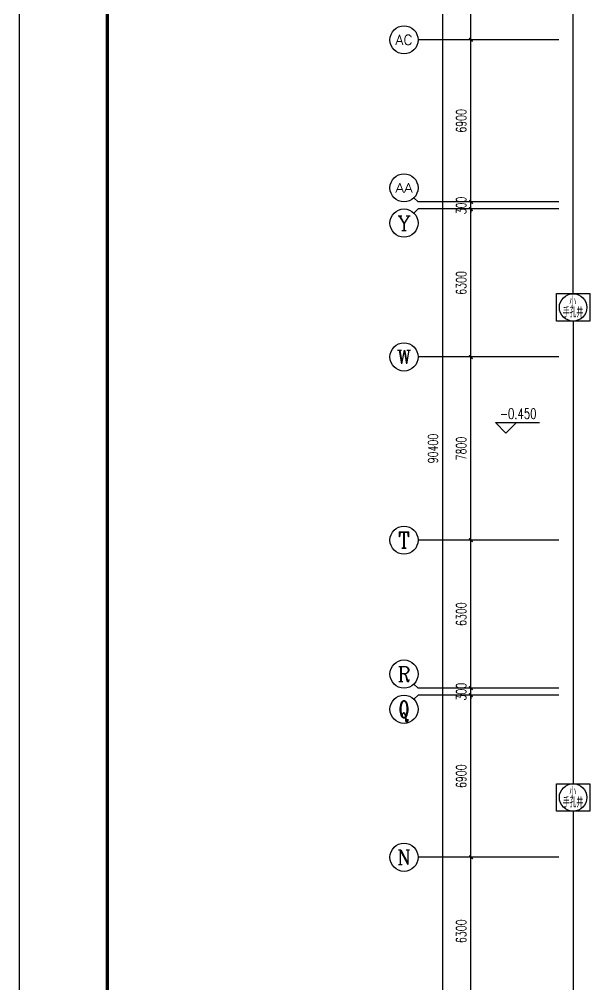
# Model space of a CAD drawing. Extents: x 0 to 302064749, y -59725395 to 1524223.
# Drawn here: x 2031892 to 2056187, y 1439149 to 1480249 of the extents above; entities that cross this region are included whole.
import ezdxf
from ezdxf.enums import TextEntityAlignment as Align

# ---------------------------------------------------------------- set-up
doc = ezdxf.new("R2010")
doc.units = 0
doc.header["$LTSCALE"] = 1000
for name, color, linetype in [('0-底图', 7, 'Continuous'), ('AXIS', 3, 'Continuous'), ('AXIS_TEXT', 7, 'Continuous'), ('BTTK', 7, 'Continuous'), ('DIM_ELEV', 3, 'Continuous'), ('PUB_TEXT', 7, 'Continuous'), ('PUB_TITLE', 4, 'Continuous'), ('WIRE-照明', 6, 'Continuous')]:
    doc.layers.add(name, color=color, linetype=linetype)
doc.styles.add('_TCH_AXIS', font='COMPLEX', dxfattribs={"bigfont": 'GBCBIG'})
doc.styles.add('_TCH_DIM', font='SIMPLEX', dxfattribs={"width": 0.8, "height": 5, "bigfont": 'HZTXT'})
doc.styles.add('A_DIM_T3', font='simplex.shx', dxfattribs={"width": 0.7, "bigfont": 'gbcbig.shx'})
doc.styles.add('COMPLEX', font='COMPLEX')
doc.styles.add('HZ(TK)', font='geniso.shx', dxfattribs={"width": 0.9, "bigfont": 'hztxt.shx'})
doc.styles.add('中西文等高字体', font='simplex.shx', dxfattribs={"width": 0.8, "bigfont": 'gbcbig.shx'})
doc.dimstyles.new('_TCH_ARCH&&150', dxfattribs={"dimtxt": 420, "dimasz": 150, "dimexe": 375, "dimexo": 450, "dimgap": 202.5, "dimtad": 1, "dimdec": 0, "dimzin": 0, "dimdsep": 46, "dimtxsty": 'A_DIM_T3', "dimblk": 'ARCHTICK', "dimcen": 0.09, "dimclrt": 7, "dimazin": 2, "dimtfac": 1, "dimtdec": 0, "dimtix": 1, "dimtmove": 2, "dimatfit": 3, "dimfxl": 150, "dimtolj": 1, "dimtzin": 0, "dimarcsym": 0})

# ---------------------------------------------------------------- blocks, each defined once
blk = doc.blocks.new('vhtemplate_2020年新竖式图框_A0')
at = {"layer": 'PUB_TITLE', "color": 7}
blk.add_lwpolyline([(0, 0), (1189, 0), (1189, 841), (0, 841)], close=True, dxfattribs=at)
at = {"layer": 'PUB_TITLE', "const_width": 1}
blk.add_lwpolyline([(25, 10), (1179, 10), (1179, 831), (25, 831)], close=True, dxfattribs=at)
at = {"layer": 'BTTK', "color": 4, "style": 'HZ(TK)', "width": 0.9}
for tag, p in [('合作单位', (1144, 743.5)), ('建设单位', (1144, 209.5)), ('工程名称', (1144, 176.5)), ('子项名称', (1154, 160)), ('图纸名称', (1144, 141))]:
    blk.add_attdef(tag, text='', height=3.5, dxfattribs=at).set_placement(p, align=Align.MIDDLE_CENTER)
for tag, p in [('注册证书号', (1156.5, 309.01)), ('注册印章号', (1156.5, 301.01)), ('设计号', (1154, 193)), ('图别', (1137.75, 34)), ('图号', (1170.25, 34)), ('版本号', (1137.75, 26)), ('日期', (1170.25, 26))]:
    blk.add_attdef(tag, text='', height=3.5, dxfattribs=at).set_placement(p, align=Align.MIDDLE)
blk = doc.blocks.new('A$C74FB5005')
at = {"layer": 'WIRE-照明'}
blk.add_lwpolyline([(0, 1167), (1417, 1167), (1417, 0), (0, 0)], close=True, dxfattribs=at)
blk.add_circle((708, 583), 583, dxfattribs=at)
at = {"layer": 'BTTK', "style": '中西文等高字体', "width": 0.7}
for s, height, p in [('小', 417, (552, 618)), ('手孔井', 416.7, (267, 158))]:
    blk.add_text(s, height=height, dxfattribs=at).set_placement(p)
blk = doc.blocks.new('gfhj')
at = {"layer": 'WIRE-照明'}
for p, q in [((2052854, -41137), (2052854, -11806)), ((2052854, -42304), (2052854, -61999)), ((2052854, -63166), (2052854, -74491))]:
    blk.add_line(p, q, dxfattribs=at)
for p in [(2052146, -42304), (2052146, -63166)]:
    blk.add_blockref('A$C74FB5005', p, dxfattribs=at)
blk = doc.blocks.new('_ArchTick')
at = {"color": 0, "linetype": 'ByBlock', "const_width": 0.4}
blk.add_lwpolyline([(-0.5, -0.5), (0.5, 0.5)], dxfattribs=at)
blk = doc.blocks.new('*D1010')
at = {"layer": 'AXIS', "color": 0, "lineweight": -2, "transparency": 16777216}
for p, q in [((1057031, -34350), (1053356, -34350)), ((1053731, -40650), (1053731, -34350)), ((1057031, -40650), (1053356, -40650))]:
    blk.add_line(p, q, dxfattribs=at)
at = {"layer": 'Defpoints', "color": 0, "transparency": 16777216}
for p in [(1053731, -34350), (1057481, -34350), (1057481, -40650)]:
    blk.add_point(p, dxfattribs=at)
at = {"layer": 'AXIS', "color": 0, "lineweight": -2, "transparency": 16777216, "xscale": 150, "yscale": 150, "zscale": 150}
for p, rotation in [((1053731, -34350), 90), ((1053731, -40650), 270)]:
    blk.add_blockref('_ArchTick', p, dxfattribs=dict(at, rotation=rotation))
at = {"layer": 'AXIS', "color": 7, "transparency": 16777216, "insert": (1053318, -37500), "char_height": 420, "attachment_point": 5, "rotation": 90, "style": 'A_DIM_T3'}
blk.add_mtext('\\A1;6300', dxfattribs=at)
blk = doc.blocks.new('*D1011')
at = {"layer": 'AXIS', "color": 0, "lineweight": -2, "transparency": 16777216}
for p, q in [((1057031, -27450), (1053356, -27450)), ((1053731, -34350), (1053731, -27450)), ((1057031, -34350), (1053356, -34350))]:
    blk.add_line(p, q, dxfattribs=at)
at = {"layer": 'Defpoints', "color": 0, "transparency": 16777216}
for p in [(1053731, -27450), (1057481, -27450), (1057481, -34350)]:
    blk.add_point(p, dxfattribs=at)
at = {"layer": 'AXIS', "color": 0, "lineweight": -2, "transparency": 16777216, "xscale": 150, "yscale": 150, "zscale": 150}
for p, rotation in [((1053731, -27450), 90), ((1053731, -34350), 270)]:
    blk.add_blockref('_ArchTick', p, dxfattribs=dict(at, rotation=rotation))
at = {"layer": 'AXIS', "color": 7, "transparency": 16777216, "insert": (1053318, -30900), "char_height": 420, "attachment_point": 5, "rotation": 90, "style": 'A_DIM_T3'}
blk.add_mtext('\\A1;6900', dxfattribs=at)
blk = doc.blocks.new('*D1012')
at = {"layer": 'AXIS', "color": 0, "lineweight": -2, "transparency": 16777216}
for p, q in [((1053731, -27150), (1053731, -27000)), ((1057031, -27150), (1053356, -27150)), ((1057031, -27450), (1053356, -27450)), ((1053731, -27450), (1053731, -27150)), ((1053731, -27450), (1053731, -27600))]:
    blk.add_line(p, q, dxfattribs=at)
at = {"layer": 'Defpoints', "color": 0, "transparency": 16777216}
for p in [(1053731, -27150), (1057481, -27150), (1057481, -27450)]:
    blk.add_point(p, dxfattribs=at)
at = {"layer": 'AXIS', "color": 0, "lineweight": -2, "transparency": 16777216, "xscale": 150, "yscale": 150, "zscale": 150}
for p, rotation in [((1053731, -27150), 270), ((1053731, -27450), 90)]:
    blk.add_blockref('_ArchTick', p, dxfattribs=dict(at, rotation=rotation))
at = {"layer": 'AXIS', "color": 7, "transparency": 16777216, "insert": (1053318, -27300), "char_height": 420, "attachment_point": 5, "rotation": 90, "style": 'A_DIM_T3'}
blk.add_mtext('\\A1;300', dxfattribs=at)
blk = doc.blocks.new('*D1013')
at = {"layer": 'AXIS', "color": 0, "lineweight": -2, "transparency": 16777216}
for p, q in [((1057031, -20850), (1053356, -20850)), ((1053731, -27150), (1053731, -20850)), ((1057031, -27150), (1053356, -27150))]:
    blk.add_line(p, q, dxfattribs=at)
at = {"layer": 'Defpoints', "color": 0, "transparency": 16777216}
for p in [(1053731, -20850), (1057481, -20850), (1057481, -27150)]:
    blk.add_point(p, dxfattribs=at)
at = {"layer": 'AXIS', "color": 0, "lineweight": -2, "transparency": 16777216, "xscale": 150, "yscale": 150, "zscale": 150}
for p, rotation in [((1053731, -20850), 90), ((1053731, -27150), 270)]:
    blk.add_blockref('_ArchTick', p, dxfattribs=dict(at, rotation=rotation))
at = {"layer": 'AXIS', "color": 7, "transparency": 16777216, "insert": (1053318, -24000), "char_height": 420, "attachment_point": 5, "rotation": 90, "style": 'A_DIM_T3'}
blk.add_mtext('\\A1;6300', dxfattribs=at)
blk = doc.blocks.new('*D1014')
at = {"layer": 'AXIS', "color": 0, "lineweight": -2, "transparency": 16777216}
for p, q in [((1057031, -13050), (1053356, -13050)), ((1053731, -20850), (1053731, -13050)), ((1057031, -20850), (1053356, -20850))]:
    blk.add_line(p, q, dxfattribs=at)
at = {"layer": 'Defpoints', "color": 0, "transparency": 16777216}
for p in [(1053731, -13050), (1057481, -13050), (1057481, -20850)]:
    blk.add_point(p, dxfattribs=at)
at = {"layer": 'AXIS', "color": 0, "lineweight": -2, "transparency": 16777216, "xscale": 150, "yscale": 150, "zscale": 150}
for p, rotation in [((1053731, -13050), 90), ((1053731, -20850), 270)]:
    blk.add_blockref('_ArchTick', p, dxfattribs=dict(at, rotation=rotation))
at = {"layer": 'AXIS', "color": 7, "transparency": 16777216, "insert": (1053318, -16950), "char_height": 420, "attachment_point": 5, "rotation": 90, "style": 'A_DIM_T3'}
blk.add_mtext('\\A1;7800', dxfattribs=at)
blk = doc.blocks.new('*D1015')
at = {"layer": 'AXIS', "color": 0, "lineweight": -2, "transparency": 16777216}
for p, q in [((1057031, -6750), (1053356, -6750)), ((1053731, -13050), (1053731, -6750)), ((1057031, -13050), (1053356, -13050))]:
    blk.add_line(p, q, dxfattribs=at)
at = {"layer": 'Defpoints', "color": 0, "transparency": 16777216}
for p in [(1053731, -6750), (1057481, -6750), (1057481, -13050)]:
    blk.add_point(p, dxfattribs=at)
at = {"layer": 'AXIS', "color": 0, "lineweight": -2, "transparency": 16777216, "xscale": 150, "yscale": 150, "zscale": 150}
for p, rotation in [((1053731, -6750), 90), ((1053731, -13050), 270)]:
    blk.add_blockref('_ArchTick', p, dxfattribs=dict(at, rotation=rotation))
at = {"layer": 'AXIS', "color": 7, "transparency": 16777216, "insert": (1053318, -9900), "char_height": 420, "attachment_point": 5, "rotation": 90, "style": 'A_DIM_T3'}
blk.add_mtext('\\A1;6300', dxfattribs=at)
blk = doc.blocks.new('*D1016')
at = {"layer": 'AXIS', "color": 0, "lineweight": -2, "transparency": 16777216}
for p, q in [((1057031, -6450), (1053356, -6450)), ((1053731, -6450), (1053731, -6300)), ((1053731, -6750), (1053731, -6450)), ((1057031, -6750), (1053356, -6750)), ((1053731, -6750), (1053731, -6900))]:
    blk.add_line(p, q, dxfattribs=at)
at = {"layer": 'Defpoints', "color": 0, "transparency": 16777216}
for p in [(1053731, -6450), (1057481, -6450), (1057481, -6750)]:
    blk.add_point(p, dxfattribs=at)
at = {"layer": 'AXIS', "color": 0, "lineweight": -2, "transparency": 16777216, "xscale": 150, "yscale": 150, "zscale": 150}
for p, rotation in [((1053731, -6450), 270), ((1053731, -6750), 90)]:
    blk.add_blockref('_ArchTick', p, dxfattribs=dict(at, rotation=rotation))
at = {"layer": 'AXIS', "color": 7, "transparency": 16777216, "insert": (1053318, -6600), "char_height": 420, "attachment_point": 5, "rotation": 90, "style": 'A_DIM_T3'}
blk.add_mtext('\\A1;300', dxfattribs=at)
blk = doc.blocks.new('*D1017')
at = {"layer": 'AXIS', "color": 0, "lineweight": -2, "transparency": 16777216}
for p, q in [((1057031, 450), (1053356, 450)), ((1053731, -6450), (1053731, 450)), ((1057031, -6450), (1053356, -6450))]:
    blk.add_line(p, q, dxfattribs=at)
at = {"layer": 'Defpoints', "color": 0, "transparency": 16777216}
for p in [(1053731, 450), (1057481, 450), (1057481, -6450)]:
    blk.add_point(p, dxfattribs=at)
at = {"layer": 'AXIS', "color": 0, "lineweight": -2, "transparency": 16777216, "xscale": 150, "yscale": 150, "zscale": 150}
for p, rotation in [((1053731, 450), 90), ((1053731, -6450), 270)]:
    blk.add_blockref('_ArchTick', p, dxfattribs=dict(at, rotation=rotation))
at = {"layer": 'AXIS', "color": 7, "transparency": 16777216, "insert": (1053318, -3000), "char_height": 420, "attachment_point": 5, "rotation": 90, "style": 'A_DIM_T3'}
blk.add_mtext('\\A1;6900', dxfattribs=at)
blk = doc.blocks.new('*D1018')
at = {"layer": 'AXIS', "color": 0, "lineweight": -2, "transparency": 16777216}
for p, q in [((1057031, 6750), (1053356, 6750)), ((1053731, 450), (1053731, 6750)), ((1057031, 450), (1053356, 450))]:
    blk.add_line(p, q, dxfattribs=at)
at = {"layer": 'Defpoints', "color": 0, "transparency": 16777216}
for p in [(1053731, 6750), (1057481, 6750), (1057481, 450)]:
    blk.add_point(p, dxfattribs=at)
at = {"layer": 'AXIS', "color": 0, "lineweight": -2, "transparency": 16777216, "xscale": 150, "yscale": 150, "zscale": 150}
for p, rotation in [((1053731, 6750), 90), ((1053731, 450), 270)]:
    blk.add_blockref('_ArchTick', p, dxfattribs=dict(at, rotation=rotation))
at = {"layer": 'AXIS', "color": 7, "transparency": 16777216, "insert": (1053318, 3600), "char_height": 420, "attachment_point": 5, "rotation": 90, "style": 'A_DIM_T3'}
blk.add_mtext('\\A1;6300', dxfattribs=at)
blk = doc.blocks.new('*D1026')
at = {"layer": 'AXIS', "color": 0, "lineweight": -2, "transparency": 16777216}
for p, q in [((1057031, 28250), (1052156, 28250)), ((1052531, -62150), (1052531, 28250)), ((1057031, -62150), (1052156, -62150))]:
    blk.add_line(p, q, dxfattribs=at)
at = {"layer": 'Defpoints', "color": 0, "transparency": 16777216}
for p in [(1052531, 28250), (1057481, 28250), (1057481, -62150)]:
    blk.add_point(p, dxfattribs=at)
at = {"layer": 'AXIS', "color": 0, "lineweight": -2, "transparency": 16777216, "xscale": 150, "yscale": 150, "zscale": 150}
for p, rotation in [((1052531, 28250), 90), ((1052531, -62150), 270)]:
    blk.add_blockref('_ArchTick', p, dxfattribs=dict(at, rotation=rotation))
at = {"layer": 'AXIS', "color": 7, "transparency": 16777216, "insert": (1052118, -16950), "char_height": 420, "attachment_point": 5, "rotation": 90, "style": 'A_DIM_T3'}
blk.add_mtext('\\A1;90400', dxfattribs=at)
blk = doc.blocks.new('_AXISO')
blk.add_circle((0, 0), 0.5)
at = {"layer": 'AXIS_TEXT', "style": 'COMPLEX', "width": 1.041667}
blk.add_attdef('A', text='', height=0.56, dxfattribs=at).set_placement((-0.25, -0.28), (0.25, -0.28), align=Align.FIT)
blk = doc.blocks.new('gfhjghj')
at = {"layer": 'AXIS'}
for p, q in [((1057481, 450.1), (1051481, 450.1)), ((1051305.2, -6274.2), (1051481, -6449.9)), ((1057481, -6449.9), (1051481, -6449.9)), ((1051305.2, -6925.7), (1051481, -6749.9)), ((1057481, -6749.9), (1051481, -6749.9)), ((1057481, -13049.9), (1051481, -13049.9)), ((1057481, -20849.9), (1051481, -20849.9)), ((1051305.2, -26974.2), (1051481, -27149.9)), ((1051305.2, -27625.7), (1051481, -27449.9)), ((1057481, -27149.9), (1051481, -27149.9)), ((1057481, -27449.9), (1051481, -27449.9)), ((1057481, -34349.9), (1051481, -34349.9))]:
    blk.add_line(p, q, dxfattribs=at)
at = {"layer": 'DIM_ELEV'}
for p, q in [((1055223.5, -16297.3), (1054773.5, -15847.3)), ((1054773.5, -15847.3), (1056654.3, -15847.3)), ((1055223.5, -16297.3), (1055673.5, -15847.3))]:
    blk.add_line(p, q, dxfattribs=at)
at = {"layer": 'AXIS'}
ref = blk.add_blockref('_AXISO', (1050881, 450.1), dxfattribs=dict(at, xscale=1200, yscale=1200, zscale=1200))
ref.add_attrib('A', 'AC', dxfattribs={"layer": 'AXIS_TEXT', "height": 423.25, "style": '_TCH_AXIS'}).set_placement((1050518.2, 238.4), (1051243.7, 238.4), align=Align.FIT)
ref = blk.add_blockref('_AXISO', (1050881, -5849.9), dxfattribs=dict(at, xscale=1200, yscale=1200, zscale=1200))
ref.add_attrib('A', 'AA', dxfattribs={"layer": 'AXIS_TEXT', "height": 398.24, "style": '_TCH_AXIS'}).set_placement((1050511.2, -6049.1), (1051250.8, -6049.1), align=Align.FIT)
ref = blk.add_blockref('_AXISO', (1050881, -7349.9), dxfattribs=dict(at, xscale=1200, yscale=1200, zscale=1200))
ref.add_attrib('A', 'Y', dxfattribs={"layer": 'AXIS_TEXT', "height": 622.9, "style": '_TCH_AXIS'}).set_placement((1050599.2, -7661.4), (1051162.7, -7661.4), align=Align.FIT)
ref = blk.add_blockref('_AXISO', (1050881, -13049.9), dxfattribs=dict(at, xscale=1200, yscale=1200, zscale=1200))
ref.add_attrib('A', 'W', dxfattribs={"layer": 'AXIS_TEXT', "height": 580, "style": '_TCH_AXIS'}).set_placement((1050577.1, -13339.9), (1051184.8, -13339.9), align=Align.FIT)
ref = blk.add_blockref('_AXISO', (1050881, -20849.9), dxfattribs=dict(at, xscale=1200, yscale=1200, zscale=1200))
ref.add_attrib('A', 'T', dxfattribs={"layer": 'AXIS_TEXT', "height": 683.5, "style": '_TCH_AXIS'}).set_placement((1050636.8, -21191.7), (1051125.1, -21191.7), align=Align.FIT)
ref = blk.add_blockref('_AXISO', (1050881, -26549.9), dxfattribs=dict(at, xscale=1200, yscale=1200, zscale=1200))
ref.add_attrib('A', 'R', dxfattribs={"layer": 'AXIS_TEXT', "height": 637.8, "style": '_TCH_AXIS'}).set_placement((1050607.6, -26868.8), (1051154.3, -26868.8), align=Align.FIT)
ref = blk.add_blockref('_AXISO', (1050881, -28049.9), dxfattribs=dict(at, xscale=1200, yscale=1200, zscale=1200))
ref.add_attrib('A', 'Q', dxfattribs={"layer": 'AXIS_TEXT', "height": 715.4, "style": '_TCH_AXIS', "width": 0.807692}).set_placement((1050660.8, -28407.6), (1051101.1, -28407.6), align=Align.FIT)
ref = blk.add_blockref('_AXISO', (1050881, -34349.9), dxfattribs=dict(at, xscale=1200, yscale=1200, zscale=1200))
ref.add_attrib('A', 'N', dxfattribs={"layer": 'AXIS_TEXT', "height": 622.9, "style": '_TCH_AXIS'}).set_placement((1050599.2, -34661.4), (1051162.7, -34661.4), align=Align.FIT)
at = {"layer": 'PUB_TEXT', "style": '_TCH_DIM', "width": 0.705882}
blk.add_text('-0.450', height=446.25, dxfattribs=at).set_placement((1054959.3, -15689.8))
at = {"layer": 'AXIS'}
for p1, p2, distance, picture, middle in [((1057481, -62149.9), (1057481, 28250.1), 4950, '*D1026', (1052118.5, -16949.9)), ((1057481, 450.1), (1057481, 6750.1), 3750, '*D1018', (1053318.5, 3600.1)), ((1057481, -6449.9), (1057481, 450.1), 3750, '*D1017', (1053318.5, -2999.9)), ((1057481, -6749.9), (1057481, -6449.9), 3750, '*D1016', (1053318.5, -6599.9)), ((1057481, -13049.9), (1057481, -6749.9), 3750, '*D1015', (1053318.5, -9899.9)), ((1057481, -20849.9), (1057481, -13049.9), 3750, '*D1014', (1053318.5, -16949.9)), ((1057481, -27149.9), (1057481, -20849.9), 3750, '*D1013', (1053318.5, -23999.9)), ((1057481, -27449.9), (1057481, -27149.9), 3750, '*D1012', (1053318.5, -27299.9)), ((1057481, -34349.9), (1057481, -27449.9), 3750, '*D1011', (1053318.5, -30899.9)), ((1057481, -40649.9), (1057481, -34349.9), 3750, '*D1010', (1053318.5, -37499.9))]:
    dim = blk.add_aligned_dim(p1=p1, p2=p2, distance=distance, dimstyle='_TCH_ARCH&&150', dxfattribs=at)
    dim.commit()
    dim.dimension.update_dxf_attribs({"geometry": picture, "text_midpoint": middle})

msp = doc.modelspace()

# ---------------------------------------------------------------- block references
at = {"layer": '0-底图', "xscale": 150, "yscale": 150, "zscale": 150}
msp.add_blockref('vhtemplate_2020年新竖式图框_A0', (2031892, 1398073), dxfattribs=at)
at = {"layer": '0-底图'}
for name, p in [('gfhjghj', (997397, 1478924)), ('gfhj', (2624, 1509706))]:
    msp.add_blockref(name, p, dxfattribs=at)

doc.saveas('drawing.dxf')
